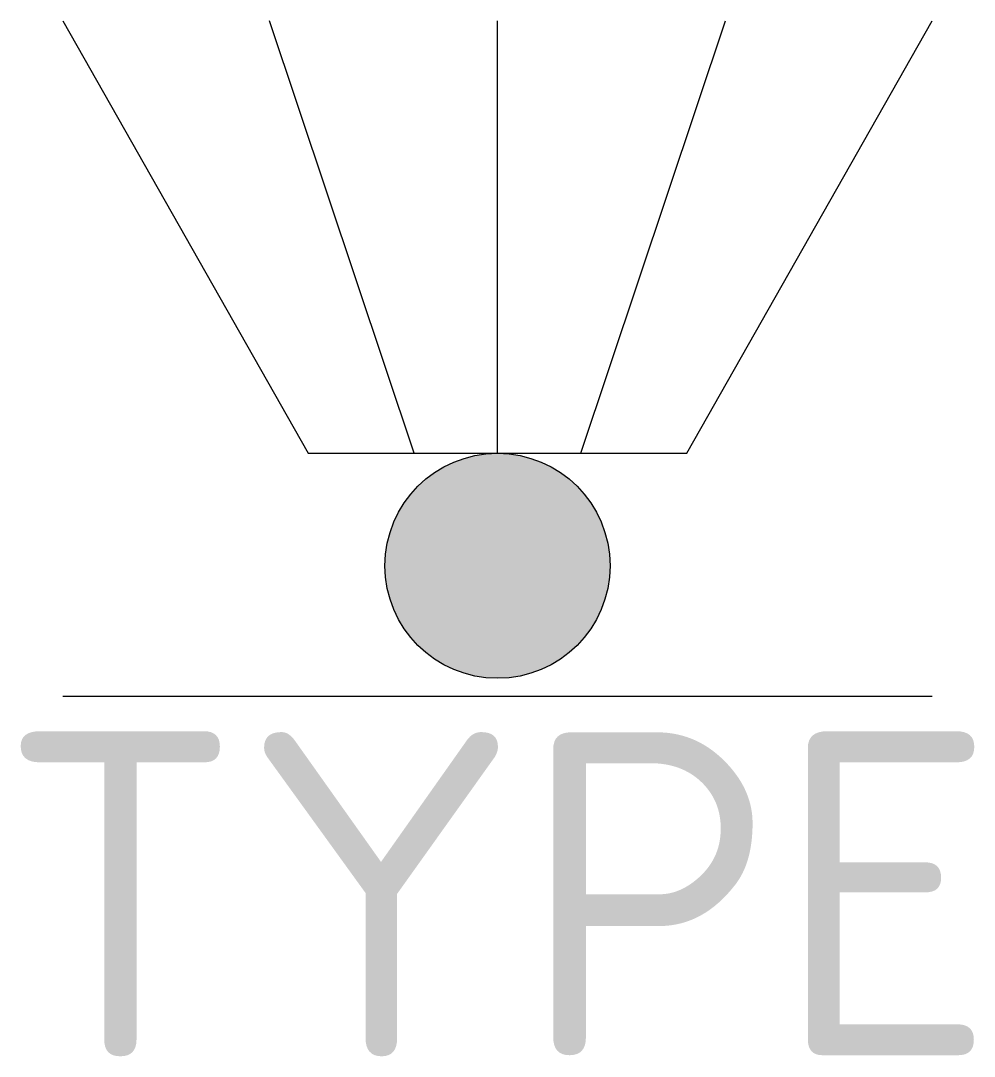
# Model space of a CAD drawing. Extents: x -2.65 to 2.65, y -2 to 3.75.
import ezdxf
from ezdxf.enums import TextEntityAlignment as Align

# ---------------------------------------------------------------- set-up
doc = ezdxf.new("R2010")
doc.units = 0
doc.header["$MEASUREMENT"] = 0
doc.styles.add('NLCS-ISO', font='NLCS-ISO.ttf')

msp = doc.modelspace()

# ---------------------------------------------------------------- hatches: boundary and pattern name
h = msp.add_hatch(color=256)
edge = h.paths.add_edge_path()
edge.add_arc((0, 0.725), 0.625, 0, 360)

# ---------------------------------------------------------------- linework, layer by layer
at = {"ltscale": 0.5, "flags": 128}
msp.add_lwpolyline([(-2.4148, 3.7532), (-1.0517, 1.35), (1.0517, 1.35), (2.4148, 3.7532)], dxfattribs=at)
at = {"flags": 128}
for points in [[(-0.4627, 1.35), (-1.2659, 3.7532)], [(0, 1.35), (0, 3.7532)], [(0.4627, 1.35), (1.2659, 3.7532)], [(-2.4148, 0), (2.4148, 0)]]:
    msp.add_lwpolyline(points, dxfattribs=at)
at = {"ltscale": 0.5}
msp.add_circle((0, 0.725), 0.625, dxfattribs=at)

# ---------------------------------------------------------------- texts
at = {"style": 'NLCS-ISO'}
msp.add_attdef('TYPE', text='', height=1.8, dxfattribs=at).set_placement((0, -0.2), align=Align.TOP_CENTER)

doc.saveas('drawing.dxf')
